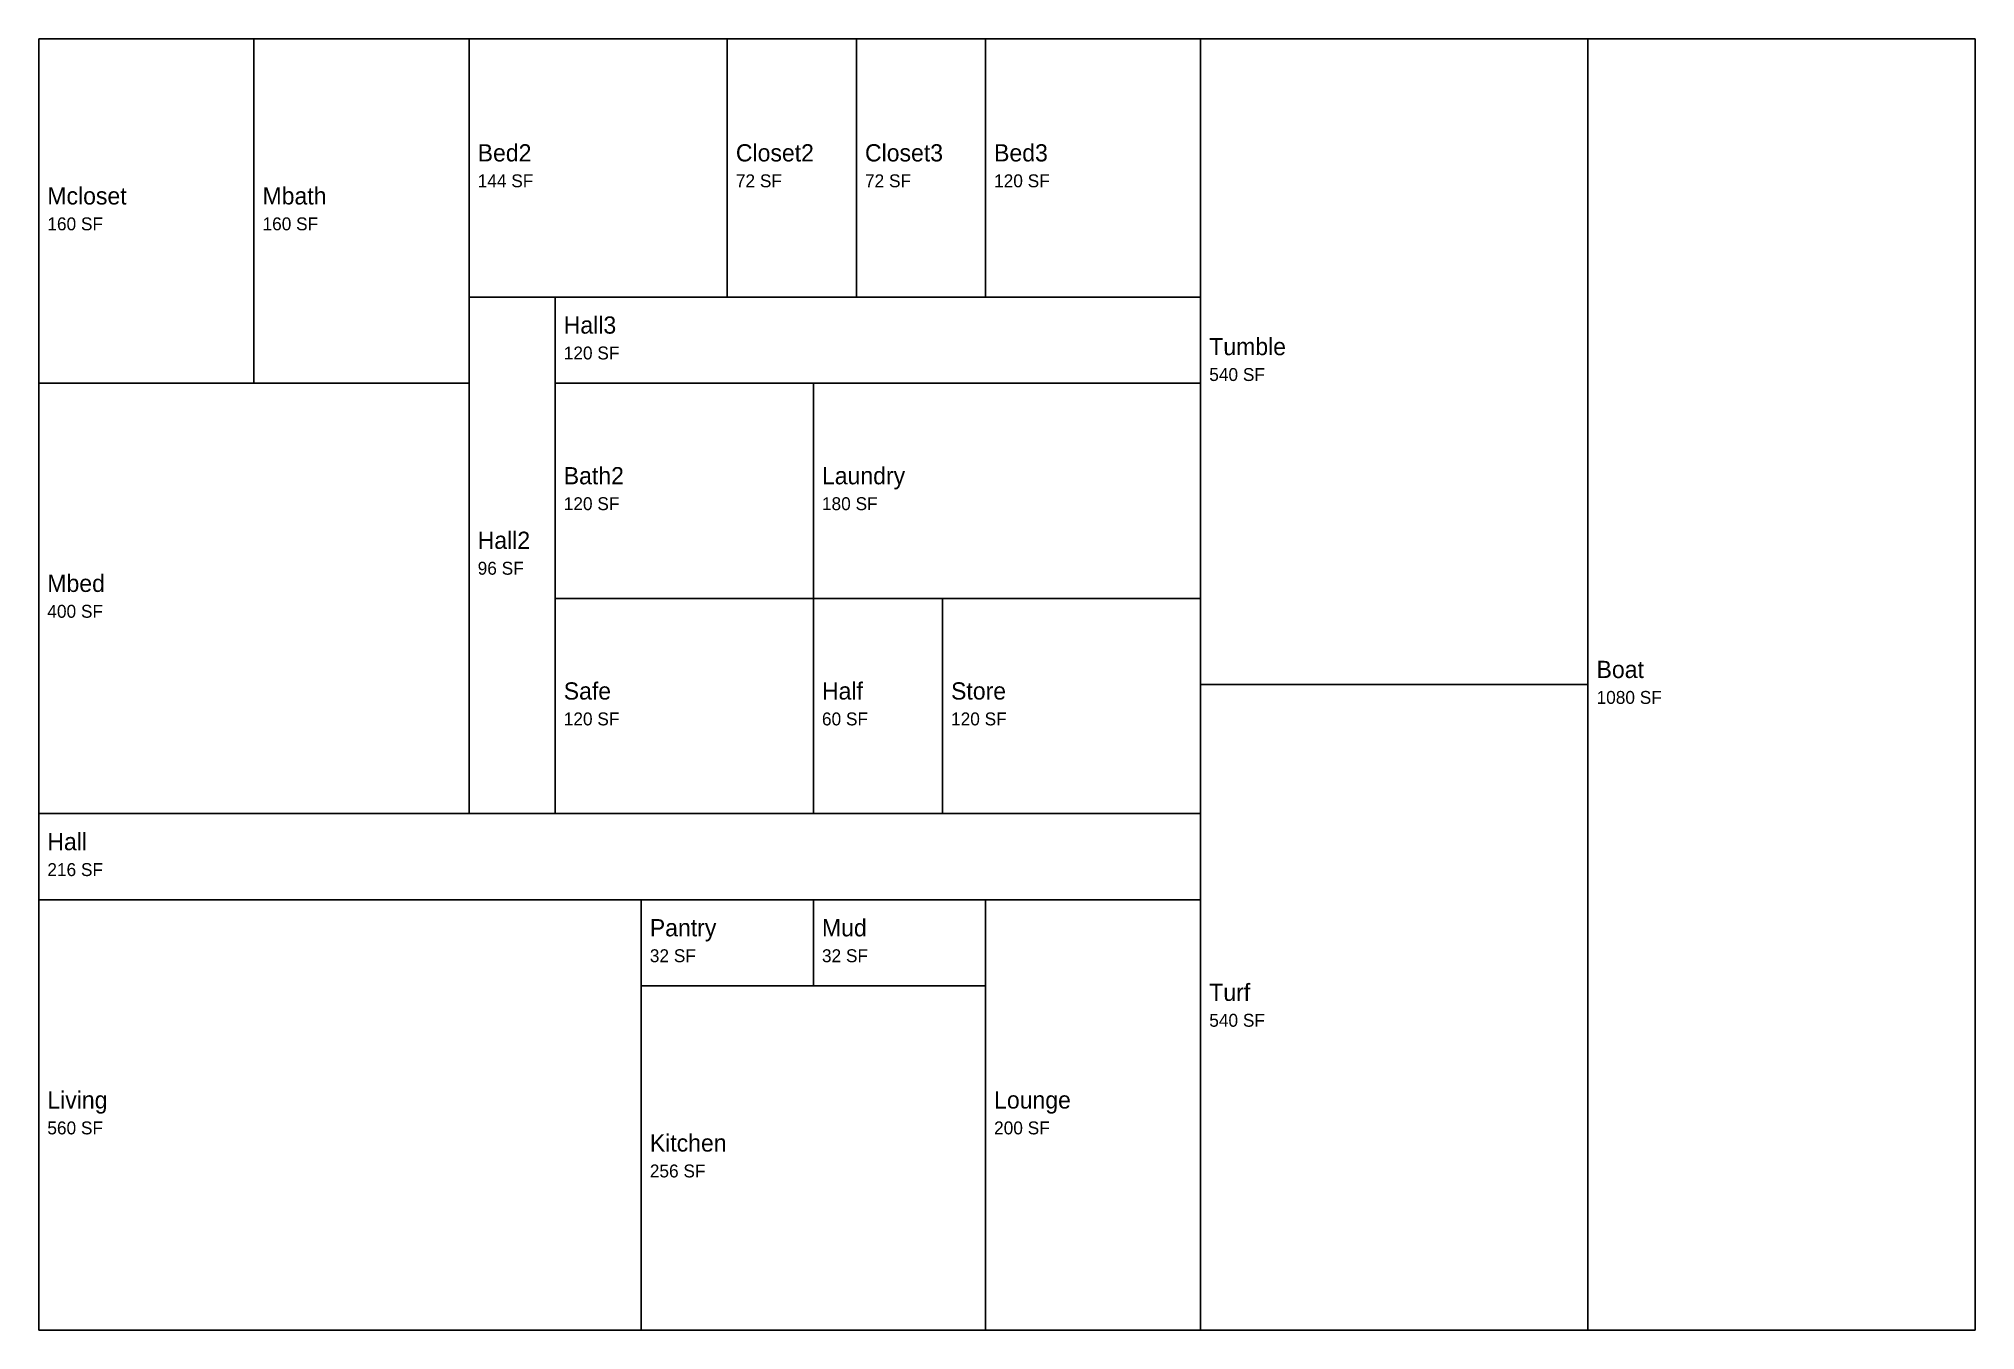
# Model space of a CAD drawing. Extents: x 0 to 90, y 0 to 60.
import ezdxf

# ---------------------------------------------------------------- set-up
doc = ezdxf.new("R2010")
doc.units = 0
for name, color, linetype in [('BARNDSL-ENVELOPE', 7, 'CONTINUOUS'), ('BARNDSL-OPENINGS', 5, 'CONTINUOUS'), ('BARNDSL-ROOMS', 8, 'CONTINUOUS'), ('BARNDSL-TEXT', 3, 'CONTINUOUS')]:
    doc.layers.add(name, color=color, linetype=linetype)

msp = doc.modelspace()

# ---------------------------------------------------------------- linework, layer by layer
at = {"layer": 'BARNDSL-ENVELOPE'}
for p, q in [((90, 60), (0, 60)), ((0, 60), (0, 0)), ((90, 0), (90, 60)), ((0, 0), (90, 0))]:
    msp.add_line(p, q, dxfattribs=at)
at = {"layer": 'BARNDSL-OPENINGS'}
for p, q in [((13, 60), (16, 60)), ((24, 60), (29, 60)), ((47, 60), (52, 60)), ((55, 60), (58, 60)), ((59, 60), (67, 60)), ((72, 38), (72, 44)), ((0, 31), (0, 41)), ((59, 30), (67, 30)), ((0, 20.5), (0, 23.5)), ((0, 6), (0, 14)), ((72, 8), (72, 14)), ((90, 1.5), (90, 13.5)), ((54, 6), (54, 12)), ((3, 0), (13, 0)), ((20, 0), (23, 0)), ((28.5, 0), (35.5, 0)), ((46, 0), (52, 0)), ((55, 0), (58, 0)), ((59, 0), (67, 0)), ((75, 0), (78, 0))]:
    msp.add_line(p, q, dxfattribs=at)
at = {"layer": 'BARNDSL-ROOMS'}
for p, q in [((10, 60), (0, 60)), ((0, 60), (0, 44)), ((10, 44), (10, 60)), ((20, 60), (10, 60)), ((10, 60), (10, 44)), ((20, 44), (20, 60)), ((32, 60), (20, 60)), ((20, 60), (20, 48)), ((32, 48), (32, 60)), ((38, 60), (32, 60)), ((32, 60), (32, 48)), ((38, 48), (38, 60)), ((44, 60), (38, 60)), ((38, 60), (38, 48)), ((44, 48), (44, 60)), ((54, 60), (44, 60)), ((44, 60), (44, 48)), ((54, 48), (54, 60)), ((72, 60), (54, 60)), ((54, 60), (54, 30)), ((72, 30), (72, 60)), ((90, 60), (72, 60)), ((72, 60), (72, 0)), ((90, 0), (90, 60)), ((24, 48), (20, 48)), ((20, 48), (20, 24)), ((20, 48), (32, 48)), ((24, 24), (24, 48)), ((54, 48), (24, 48)), ((24, 48), (24, 44)), ((32, 48), (38, 48)), ((38, 48), (44, 48)), ((44, 48), (54, 48)), ((54, 44), (54, 48)), ((20, 44), (0, 44)), ((0, 44), (0, 24)), ((0, 44), (10, 44)), ((10, 44), (20, 44)), ((20, 24), (20, 44)), ((24, 44), (54, 44)), ((36, 44), (24, 44)), ((24, 44), (24, 34)), ((36, 34), (36, 44)), ((54, 44), (36, 44)), ((36, 44), (36, 34)), ((54, 34), (54, 44)), ((36, 34), (24, 34)), ((24, 34), (24, 24)), ((24, 34), (36, 34)), ((36, 24), (36, 34)), ((42, 34), (36, 34)), ((36, 34), (36, 24)), ((36, 34), (54, 34)), ((42, 24), (42, 34)), ((54, 34), (42, 34)), ((42, 34), (42, 24)), ((54, 24), (54, 34)), ((72, 30), (54, 30)), ((54, 30), (54, 0)), ((54, 30), (72, 30)), ((72, 0), (72, 30)), ((54, 24), (0, 24)), ((0, 24), (0, 20)), ((0, 24), (20, 24)), ((20, 24), (24, 24)), ((24, 24), (36, 24)), ((36, 24), (42, 24)), ((42, 24), (54, 24)), ((54, 20), (54, 24)), ((28, 20), (0, 20)), ((0, 20), (0, 0)), ((0, 20), (54, 20)), ((28, 0), (28, 20)), ((36, 20), (28, 20)), ((28, 20), (28, 16)), ((36, 16), (36, 20)), ((44, 20), (36, 20)), ((36, 20), (36, 16)), ((44, 16), (44, 20)), ((54, 20), (44, 20)), ((44, 20), (44, 0)), ((54, 0), (54, 20)), ((44, 16), (28, 16)), ((28, 16), (28, 0)), ((28, 16), (36, 16)), ((36, 16), (44, 16)), ((44, 0), (44, 16)), ((0, 0), (28, 0)), ((28, 0), (44, 0)), ((44, 0), (54, 0)), ((54, 0), (72, 0)), ((72, 0), (90, 0))]:
    msp.add_line(p, q, dxfattribs=at)

# ---------------------------------------------------------------- texts
at = {"layer": 'BARNDSL-TEXT'}
for s, height, p in [('Bed2', 0.8, (20.4, 54.3)), ('Closet2', 0.8, (32.4, 54.3)), ('Closet3', 0.8, (38.4, 54.3)), ('Bed3', 0.8, (44.4, 54.3)), ('Mcloset', 0.8, (0.4, 52.3)), ('Mbath', 0.8, (10.4, 52.3)), ('144 SF', 0.6, (20.4, 53.1)), ('72 SF', 0.6, (32.4, 53.1)), ('72 SF', 0.6, (38.4, 53.1)), ('120 SF', 0.6, (44.4, 53.1)), ('160 SF', 0.6, (0.4, 51.1)), ('160 SF', 0.6, (10.4, 51.1)), ('Hall3', 0.8, (24.4, 46.3)), ('Tumble', 0.8, (54.4, 45.3)), ('120 SF', 0.6, (24.4, 45.1)), ('540 SF', 0.6, (54.4, 44.1)), ('Bath2', 0.8, (24.4, 39.3)), ('Laundry', 0.8, (36.4, 39.3)), ('120 SF', 0.6, (24.4, 38.1)), ('180 SF', 0.6, (36.4, 38.1)), ('Hall2', 0.8, (20.4, 36.3)), ('Mbed', 0.8, (0.4, 34.3)), ('96 SF', 0.6, (20.4, 35.1)), ('400 SF', 0.6, (0.4, 33.1)), ('Boat', 0.8, (72.4, 30.3)), ('Safe', 0.8, (24.4, 29.3)), ('Half', 0.8, (36.4, 29.3)), ('Store', 0.8, (42.4, 29.3)), ('1080 SF', 0.6, (72.4, 29.1)), ('120 SF', 0.6, (24.4, 28.1)), ('60 SF', 0.6, (36.4, 28.1)), ('120 SF', 0.6, (42.4, 28.1)), ('Hall', 0.8, (0.4, 22.3)), ('216 SF', 0.6, (0.4, 21.1)), ('Pantry', 0.8, (28.4, 18.3)), ('Mud', 0.8, (36.4, 18.3)), ('32 SF', 0.6, (28.4, 17.1)), ('32 SF', 0.6, (36.4, 17.1)), ('Turf', 0.8, (54.4, 15.3)), ('540 SF', 0.6, (54.4, 14.1)), ('Living', 0.8, (0.4, 10.3)), ('Lounge', 0.8, (44.4, 10.3)), ('560 SF', 0.6, (0.4, 9.1)), ('Kitchen', 0.8, (28.4, 8.3)), ('200 SF', 0.6, (44.4, 9.1)), ('256 SF', 0.6, (28.4, 7.1))]:
    msp.add_text(s, height=height, dxfattribs=at).set_placement(p)

doc.saveas('drawing.dxf')
